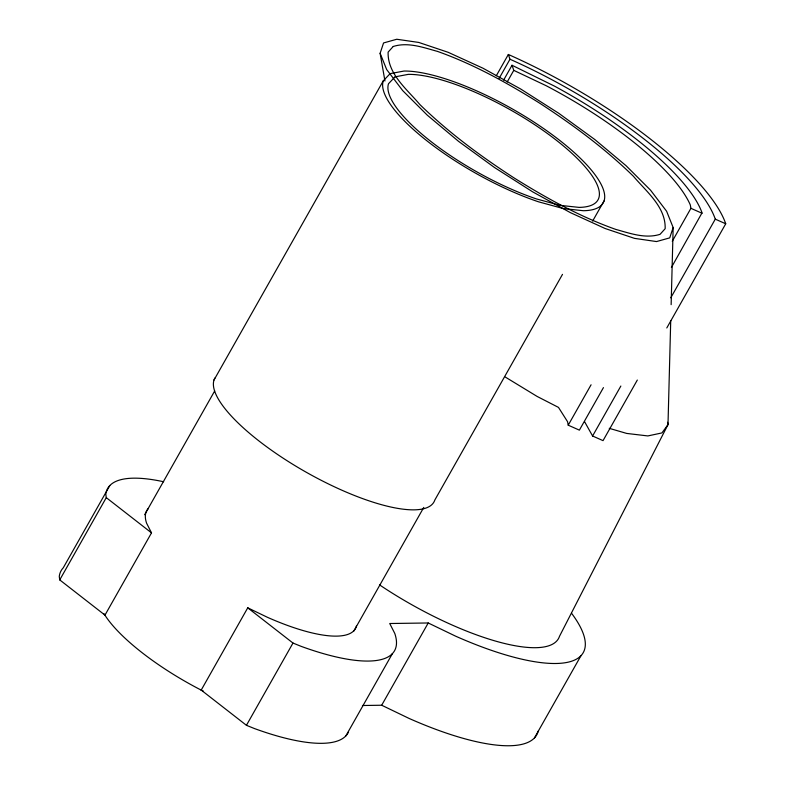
<?xml version="1.0" encoding="UTF-8"?>
<svg xmlns="http://www.w3.org/2000/svg" width="785" height="785" viewBox="0 0 785 785"><rect width="100%" height="100%" fill="white"/><g stroke="black" fill="none" stroke-linecap="round" stroke-linejoin="round"><path stroke-width="1.18" d="M670.724 320.574L667.996 424.636L559.469 636.36A145.323 42.733 29.5 0 1 379.567 584.894M671.146 304.659L673.157 227.532L666.612 211.253L650.529 190.156L626.008 165.655L594.706 139.445L558.773 113.295L520.651 88.99L482.932 68.197L448.186 52.32L418.798 42.449L396.759 39.25L383.561 42.949L380.126 53.282L384.944 81.012M673.157 227.532L669.723 237.875L656.525 241.564L634.486 238.365L605.088 228.494L570.352 212.617L532.632 191.825L494.511 167.519L458.577 141.369L427.275 115.159L402.754 90.668L386.671 69.561L380.126 53.282M109.782 485.591L63.242 567.849A164.801 48.464 29.5 0 0 59.267 576.514L59.739 579.899L104.974 615.126L151.515 532.868L146.599 523.212A119.86 35.246 29.5 0 1 148.326 508.503M59.739 579.899L106.279 497.641L105.808 494.256A164.801 48.464 29.5 0 1 163.623 481.754M214.02 379.989L383.257 80.865L390.096 73.662L403.99 71.043A125.855 37.003 29.5 0 1 559.155 139.946A125.855 37.003 29.5 0 1 583.324 210.714L563.326 208.575L538.569 201.823A125.855 37.003 29.5 0 1 383.257 80.865M144.675 514.705L214.688 390.959M496.316 75.733L508.346 54.479A215.747 63.438 29.5 0 1 725.732 223.784L666.789 327.963M499.142 78.372L509.975 59.238L508.346 54.479M503.607 80.148L512.026 65.263L554.338 86.046A188.773 55.509 29.5 0 1 702.035 212.823L671.401 267.489M507.149 82.042L513.773 70.356L512.026 65.263M348.54 731.954A164.801 48.464 29.5 0 1 254.536 728.588L246.441 725.311L201.205 690.084L247.746 607.826L267.371 617.275A119.86 35.246 29.5 0 0 356.547 625.625M246.441 725.311L292.982 643.052L247.746 607.826M353.76 631.16L423.772 507.404M562.502 274.348L434.821 500.025A125.855 37.003 29.5 0 1 309.339 473.973A125.855 37.003 29.5 0 1 214.894 378.027M592.616 221.115L604.058 200.891M345.861 735.898L392.392 653.64M362.435 705.509L381.687 705.234L428.227 622.976L455.585 636.154A173.789 51.103 29.5 0 0 571.539 613.242M603.439 387.613L579.379 430.141L568.222 425.185L591.076 384.787M672.274 241.28L690.918 208.319L690.28 204.885A176.792 51.987 29.5 0 0 546.105 85.683L513.773 70.356M637.322 380.048L603.037 440.64L592.587 435.999L620.856 386.043M670.773 297.809L715.282 219.143A203.757 59.915 29.5 0 0 509.975 59.238M534.457 737.92L580.998 655.661M428.227 622.976L389.733 623.516L394.767 633.426A164.801 48.464 29.5 0 1 301.077 646.33L292.982 643.052M609.238 428.325L626.695 433.428L647.841 435.93L661.932 432.927L667.996 424.636L667.574 422.271M690.918 208.319L702.075 213.275M715.282 219.143L725.732 223.784M381.687 705.234L409.044 718.412A173.789 51.103 29.5 0 0 538.225 731.09M201.205 690.084L203.384 691.134M505.344 377.085L537.117 396.435L558.488 407.405L567.584 421.741L568.222 425.185M106.279 497.641L151.515 532.868M584.55 421.623L592.587 435.999M201.706 690.368A119.86 35.246 29.5 0 1 104.032 613.723M393.226 46.482L388.124 52.114C387.388 73.888 407.052 89.294 419.857 104.542C448.441 132.429 480.675 156.284 514.136 177.969C546.37 198.105 579.84 216.68 615.754 229.397C630.031 233.302 645.26 239.013 660.057 234.332L665.16 228.7C665.896 206.926 646.232 191.52 633.426 176.282C604.833 148.385 572.608 124.54 539.148 102.845C506.914 82.719 473.443 64.144 437.53 51.417C423.252 47.512 408.023 41.801 393.226 46.482M395.032 76.861L388.516 83.72A119.86 35.246 29.5 0 0 536.43 198.919L559.999 205.346L579.055 207.387A119.86 35.246 29.5 0 0 556.035 139.995A119.86 35.246 29.5 0 0 408.259 74.369L395.032 76.861"/></g></svg>
